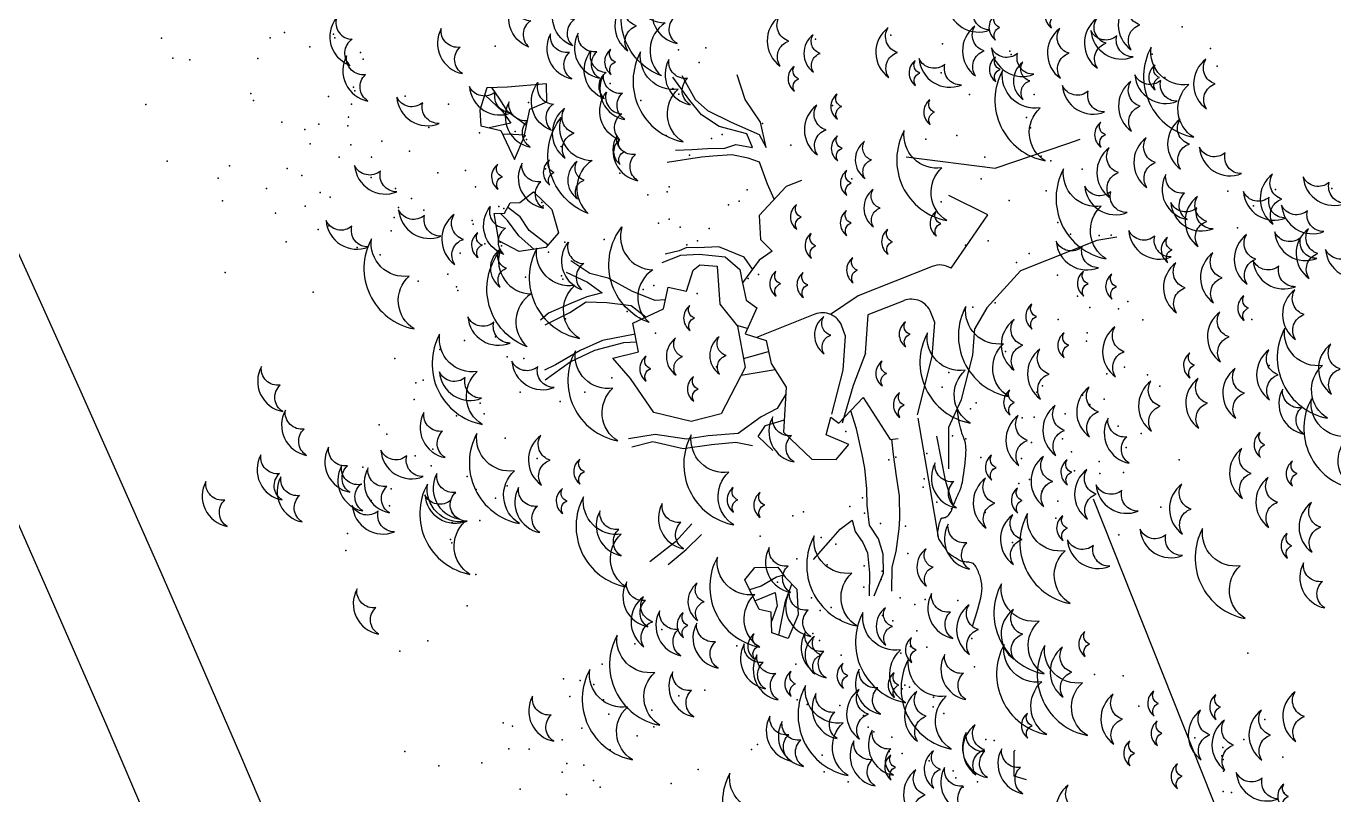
# Model space of a CAD drawing. Header units: millimetres. Extents: x 209.8 to 281.8, y 45 to 110.
# Drawn here: x 250.859 to 251.374, y 90.816 to 91.118 of the extents above; entities that cross this region are included whole.
import ezdxf

# ---------------------------------------------------------------- set-up
doc = ezdxf.new("R2010")
doc.units = ezdxf.units.MM
doc.header["$LTSCALE"] = 0.65
doc.linetypes.add('DASHED', pattern=[0.75, 0.5, -0.25])
for name, color, linetype in [('ARBOLES', 95, 'Continuous'), ('cajones', 235, 'Continuous'), ('mobiliario', 30, 'Continuous'), ('murodelgado', 1, 'Continuous'), ('murosgrueso', 5, 'Continuous'), ('plazaacceso', 251, 'Continuous'), ('vidrios', 4, 'Continuous')]:
    doc.layers.add(name, color=color, linetype=linetype)

# ---------------------------------------------------------------- blocks, each defined once
blk = doc.blocks.new('arb-pl61')
for p, q in [((-0.07744, 0.1667), (-0.07732, 0.17408)), ((-0.02242, 0.17408), (-0.02449, 0.16368)), ((-0.07883, 0.12706), (-0.07744, 0.1667)), ((-0.02449, 0.16368), (-0.02365, 0.12054)), ((-0.10078, 0.08532), (-0.07883, 0.12706)), ((-0.02365, 0.12054), (-0.01167, 0.09718)), ((-0.05723, 0.11483), (-0.07383, 0.09914)), ((-0.0377, 0.08686), (-0.05723, 0.11483)), ((-0.01167, 0.09718), (-0.00376, 0.08744)), ((-0.01398, 0.06886), (-0.0196, 0.06884)), ((0.00224, 0.06136), (-0.01398, 0.06886)), ((-0.03046, 0.05774), (-0.03009, 0.03739)), ((0.02807, 0.04335), (0.00224, 0.06136)), ((0.04214, 0.04883), (0.06542, 0.04484)), ((0.06745, 0.03592), (0.02989, 0.04307)), ((0.06542, 0.04484), (0.07981, 0.04398)), ((0.09216, 0.03117), (0.06745, 0.03592)), ((-0.0117, 0.02917), (0.00187, 0.01713)), ((-0.02377, 0.02256), (-0.02938, 0.02255)), ((-0.00755, 0.01507), (-0.02377, 0.02256)), ((0.01211, 0.00137), (-0.00755, 0.01507)), ((0.00187, 0.01713), (0.01844, 0.00482)), ((-0.04025, 0.01144), (-0.03964, -0.02153)), ((0.02373, 0.01077), (0.01383, 0.01131)), ((0.03746, 0.00882), (0.02373, 0.01077)), ((0.04472, 0.00762), (0.03746, 0.00882)), ((0.05528, 0.00486), (0.04472, 0.00762)), ((0.06334, 0.00202), (0.05528, 0.00486)), ((0.07353, -0.00062), (0.06334, 0.00202)), ((0.08188, 0.00124), (0.07353, -0.00062)), ((0.09035, 0.00073), (0.08188, 0.00124)), ((0.09975, -0.00259), (0.09035, 0.00073)), ((0.10918, -0.01127), (0.09975, -0.00259)), ((0.10847, -0.01083), (0.10918, -0.01127))]:
    blk.add_line(p, q)
for points in [[(-0.01017, 0.28855, -0.500189), (-0.01768, 0.27684, 0.508573), (0.00309, 0.29275, -0.500189)], [(0.0297, 0.28613, -0.500189), (0.02219, 0.27441, 0.508573), (0.04297, 0.29032, -0.500189)], [(-0.00025, 0.27269, -0.500189), (-0.00776, 0.26098, 0.508573), (0.01302, 0.27688, -0.500189)], [(0.01168, 0.26434, -0.500189), (0.00417, 0.25263, 0.508573), (0.02494, 0.26853, -0.500189)], [(0.02271, 0.26985, -0.500189), (0.00879, 0.26984, 0.508573), (0.0334, 0.26094, -0.500189)], [(-0.01069, 0.26222, -0.500189), (-0.0246, 0.26222, 0.508573), (0, 0.25332, -0.500189)], [(-0.01396, 0.25638, -0.500189), (-0.02146, 0.24467, 0.508573), (-0.00069, 0.26057, -0.500189)], [(0.08358, 0.25952, -0.500189), (0.06966, 0.25951, 0.508573), (0.09427, 0.25061, -0.500189)], [(-0.0796, 0.25074, -0.500189), (-0.09352, 0.25074, 0.508573), (-0.06891, 0.24184, -0.500189)], [(-0.04391, 0.24294, -0.500189), (-0.05142, 0.23123, 0.508573), (-0.03064, 0.24714, -0.500189)], [(0.0216, 0.24848, -0.500189), (0.01409, 0.23676, 0.508573), (0.03487, 0.25267, -0.500189)], [(0.05019, 0.25189, -0.500189), (0.03627, 0.25189, 0.508573), (0.06088, 0.24299, -0.500189)], [(0.07853, 0.25146, -0.500189), (0.05324, 0.23986, 0.508573), (0.10539, 0.24417, -0.500189)], [(0.11822, 0.25146, -0.500189), (0.09292, 0.23986, 0.508573), (0.14508, 0.24417, -0.500189)], [(-0.08419, 0.23758, -0.500189), (-0.10949, 0.22598, 0.508573), (-0.05734, 0.23029, -0.500189)], [(0.01412, 0.23838, -0.500189), (0.0002, 0.23838, 0.508573), (0.02481, 0.22948, -0.500189)], [(0.09547, 0.23337, -0.500189), (0.08282, 0.22757, 0.508573), (0.1089, 0.22973, -0.500189)], [(-0.09135, 0.22465, -0.500189), (-0.09886, 0.21294, 0.508573), (-0.07808, 0.22884, -0.500189)], [(-0.05479, 0.22691, -0.500189), (-0.06871, 0.2269, 0.508573), (-0.0441, 0.218, -0.500189)], [(0.07499, 0.22805, -0.500189), (0.06108, 0.22805, 0.508573), (0.08568, 0.21915, -0.500189)], [(-0.12256, 0.22461, -0.500189), (-0.13647, 0.22461, 0.508573), (-0.11187, 0.21571, -0.500189)], [(-0.09301, 0.2246, -0.500189), (-0.09997, 0.2246, 0.508573), (-0.08767, 0.22015, -0.500189)], [(-0.02206, 0.21873, -0.500189), (-0.02957, 0.20701, 0.508573), (-0.00879, 0.22292, -0.500189)], [(-0.01355, 0.22122, -0.500189), (-0.02746, 0.22122, 0.508573), (-0.00286, 0.21232, -0.500189)], [(0.03677, 0.22575, -0.500189), (0.02982, 0.22575, 0.508573), (0.04212, 0.2213, -0.500189)], [(0.15782, 0.22076, -0.500189), (0.14391, 0.22076, 0.508573), (0.16851, 0.21186, -0.500189)], [(-0.1213, 0.21121, -0.500189), (-0.12881, 0.1995, 0.508573), (-0.10803, 0.21541, -0.500189)], [(-0.03154, 0.21552, -0.500189), (-0.04418, 0.20972, 0.508573), (-0.01811, 0.21188, -0.500189)], [(0.01698, 0.21836, -0.500189), (0.00307, 0.21836, 0.508573), (0.02767, 0.20946, -0.500189)], [(0.12703, 0.21901, -0.500189), (0.12008, 0.219, 0.508573), (0.13238, 0.21456, -0.500189)], [(-0.08246, 0.20974, -0.500189), (-0.09638, 0.20974, 0.508573), (-0.07177, 0.20084, -0.500189)], [(-0.05193, 0.20688, -0.500189), (-0.06585, 0.20688, 0.508573), (-0.04124, 0.19798, -0.500189)], [(0.04732, 0.21089, -0.500189), (0.03341, 0.21089, 0.508573), (0.05802, 0.20199, -0.500189)], [(0.07785, 0.20803, -0.500189), (0.06394, 0.20803, 0.508573), (0.08855, 0.19913, -0.500189)], [(0.107, 0.20852, -0.500189), (0.10004, 0.20852, 0.508573), (0.11234, 0.20407, -0.500189)], [(0.18477, 0.21155, -0.500189), (0.17212, 0.20576, 0.508573), (0.1982, 0.20791, -0.500189)], [(-0.1197, 0.20459, -0.500189), (-0.13361, 0.20458, 0.508573), (-0.109, 0.19569, -0.500189)], [(0.13758, 0.20415, -0.500189), (0.12367, 0.20414, 0.508573), (0.14828, 0.19525, -0.500189)], [(0.16158, 0.2032, -0.500189), (0.15463, 0.2032, 0.508573), (0.16693, 0.19875, -0.500189)], [(-0.01594, 0.19292, -0.500189), (-0.02345, 0.18121, 0.508573), (-0.00267, 0.19711, -0.500189)], [(-0.00597, 0.1989, -0.500189), (-0.01293, 0.19889, 0.508573), (-0.00063, 0.19444, -0.500189)], [(0.01507, 0.19834, -0.500189), (0.00116, 0.19833, 0.508573), (0.02576, 0.18944, -0.500189)], [(0.1185, 0.19652, -0.500189), (0.10459, 0.19652, 0.508573), (0.12919, 0.18762, -0.500189)], [(-0.09945, 0.187, -0.500189), (-0.10696, 0.17529, 0.508573), (-0.08619, 0.19119, -0.500189)], [(-0.07488, 0.18742, -0.500189), (-0.08184, 0.18742, 0.508573), (-0.06954, 0.18297, -0.500189)], [(-0.05384, 0.18686, -0.500189), (-0.06775, 0.18686, 0.508573), (-0.04315, 0.17796, -0.500189)], [(0.0549, 0.18857, -0.500189), (0.04794, 0.18856, 0.508573), (0.06025, 0.18411, -0.500189)], [(0.07595, 0.18801, -0.500189), (0.06203, 0.188, 0.508573), (0.08664, 0.17911, -0.500189)], [(-0.14265, 0.18512, -0.500189), (-0.14961, 0.18512, 0.508573), (-0.1373, 0.18067, -0.500189)], [(-0.1216, 0.18457, -0.500189), (-0.13552, 0.18456, 0.508573), (-0.11091, 0.17566, -0.500189)], [(-0.04589, 0.17948, -0.500189), (-0.0534, 0.16777, 0.508573), (-0.03263, 0.18368, -0.500189)], [(-0.04054, 0.17214, -0.500189), (-0.06583, 0.16054, 0.508573), (-0.01368, 0.16485, -0.500189)], [(0.16188, 0.17412, -0.500189), (0.13658, 0.16252, 0.508573), (0.18874, 0.16683, -0.500189)], [(0.24782, 0.17785, -0.500189), (0.2339, 0.17784, 0.508573), (0.25851, 0.16894, -0.500189)], [(0.00181, 0.16481, -0.500189), (-0.00515, 0.16481, 0.508573), (0.00715, 0.16036, -0.500189)], [(-0.13104, 0.15921, -0.500189), (-0.13855, 0.14749, 0.508573), (-0.11777, 0.1634, -0.500189)], [(-0.11529, 0.16012, -0.500189), (-0.12573, 0.16012, 0.508573), (-0.10727, 0.15344, -0.500189)], [(-0.10007, 0.16024, -0.500189), (-0.12537, 0.14864, 0.508573), (-0.07321, 0.15295, -0.500189)], [(-0.02404, 0.15527, -0.500189), (-0.03155, 0.14356, 0.508573), (-0.01078, 0.15946, -0.500189)], [(0.06865, 0.16425, -0.500189), (0.05473, 0.16425, 0.508573), (0.07934, 0.15535, -0.500189)], [(0.12494, 0.16044, -0.500189), (0.11103, 0.16043, 0.508573), (0.13563, 0.15153, -0.500189)], [(-0.14703, 0.15527, -0.500189), (-0.15399, 0.15527, 0.508573), (-0.14168, 0.15082, -0.500189)], [(-0.00487, 0.15146, -0.500189), (-0.01183, 0.15146, 0.508573), (0.00047, 0.14701, -0.500189)], [(0.03525, 0.15663, -0.500189), (0.02134, 0.15662, 0.508573), (0.04595, 0.14772, -0.500189)], [(0.25068, 0.15782, -0.500189), (0.23677, 0.15782, 0.508573), (0.26137, 0.14892, -0.500189)], [(0.28418, 0.15527, -0.500189), (0.27722, 0.15527, 0.508573), (0.28953, 0.15082, -0.500189)], [(-0.16099, 0.14577, -0.500189), (-0.1685, 0.13406, 0.508573), (-0.14772, 0.14996, -0.500189)], [(-0.12643, 0.14779, -0.500189), (-0.13339, 0.14779, 0.508573), (-0.12108, 0.14334, -0.500189)], [(0.13289, 0.14334, -0.500189), (0.12539, 0.13163, 0.508573), (0.14616, 0.14754, -0.500189)], [(0.27022, 0.14577, -0.500189), (0.26271, 0.13406, 0.508573), (0.28349, 0.14996, -0.500189)], [(-0.13839, 0.14328, -0.500189), (-0.1523, 0.14327, 0.508573), (-0.1277, 0.13437, -0.500189)], [(0.07761, 0.14215, -0.500189), (0.06496, 0.13635, 0.508573), (0.09104, 0.1385, -0.500189)], [(0.22773, 0.13836, -0.500189), (0.22077, 0.13836, 0.508573), (0.23307, 0.13391, -0.500189)], [(0.24877, 0.1378, -0.500189), (0.23486, 0.1378, 0.508573), (0.25946, 0.1289, -0.500189)], [(0.02184, 0.13048, -0.500189), (0.01489, 0.13048, 0.508573), (0.02719, 0.12603, -0.500189)], [(0.06006, 0.13279, -0.500189), (0.04615, 0.13278, 0.508573), (0.07075, 0.12388, -0.500189)], [(0.10294, 0.12991, -0.500189), (0.09543, 0.11819, 0.508573), (0.11621, 0.1341, -0.500189)], [(-0.13914, 0.12156, -0.500189), (-0.14665, 0.10984, 0.508573), (-0.12587, 0.12575, -0.500189)], [(0.23939, 0.12802, -0.500189), (0.22548, 0.12802, 0.508573), (0.25008, 0.11912, -0.500189)], [(0.00181, 0.12, -0.500189), (-0.00515, 0.11999, 0.508573), (0.00715, 0.11554, -0.500189)], [(0.03239, 0.11563, -0.500189), (0.01848, 0.11562, 0.508573), (0.04308, 0.10672, -0.500189)], [(0.06292, 0.11277, -0.500189), (0.04901, 0.11276, 0.508573), (0.07362, 0.10386, -0.500189)], [(0.10013, 0.11658, -0.500189), (0.08622, 0.11658, 0.508573), (0.11082, 0.10768, -0.500189)], [(0.12479, 0.10569, -0.500189), (0.11728, 0.09398, 0.508573), (0.13806, 0.10989, -0.500189)], [(-0.1394, 0.1076, -0.500189), (-0.14636, 0.1076, 0.508573), (-0.13405, 0.10315, -0.500189)], [(-0.11745, 0.1076, -0.500189), (-0.12441, 0.1076, 0.508573), (-0.11211, 0.10315, -0.500189)], [(0.01331, 0.108, -0.500189), (-0.0006, 0.10799, 0.508573), (0.024, 0.0991, -0.500189)], [(0.08481, 0.10856, -0.500189), (0.07786, 0.10855, 0.508573), (0.09016, 0.1041, -0.500189)], [(0.21453, 0.10856, -0.500189), (0.20757, 0.10855, 0.508573), (0.21988, 0.1041, -0.500189)], [(0.2298, 0.10474, -0.500189), (0.22284, 0.10474, 0.508573), (0.23514, 0.10029, -0.500189)], [(0.2546, 0.10665, -0.500189), (0.24765, 0.10665, 0.508573), (0.25995, 0.1022, -0.500189)], [(-0.15366, 0.10037, -0.500189), (-0.16757, 0.10037, 0.508573), (-0.14296, 0.09147, -0.500189)], [(-0.08873, 0.10089, -0.500189), (-0.11402, 0.0893, 0.508573), (-0.06187, 0.09361, -0.500189)], [(0.00908, 0.09876, -0.500189), (-0.01622, 0.08716, 0.508573), (0.03593, 0.09147, -0.500189)], [(0.08582, 0.09751, -0.500189), (0.07191, 0.09751, 0.508573), (0.09651, 0.08861, -0.500189)], [(0.11153, 0.09616, -0.500189), (0.10457, 0.09616, 0.508573), (0.11687, 0.09171, -0.500189)], [(-0.06152, 0.09013, -0.500189), (-0.06848, 0.09012, 0.508573), (-0.05617, 0.08567, -0.500189)], [(0.03997, 0.0933, -0.500189), (0.03301, 0.0933, 0.508573), (0.04532, 0.08885, -0.500189)], [(0.06102, 0.09274, -0.500189), (0.0471, 0.09274, 0.508573), (0.07171, 0.08384, -0.500189)], [(0.12219, 0.09083, -0.500189), (0.09689, 0.07923, 0.508573), (0.14905, 0.08354, -0.500189)], [(0.17255, 0.08567, -0.500189), (0.16559, 0.08567, 0.508573), (0.1779, 0.08122, -0.500189)], [(0.21554, 0.08798, -0.500189), (0.20163, 0.08797, 0.508573), (0.22623, 0.07907, -0.500189)], [(0.23457, 0.08758, -0.500189), (0.22761, 0.08758, 0.508573), (0.23991, 0.08313, -0.500189)], [(0.08958, 0.079, -0.500189), (0.08263, 0.079, 0.508573), (0.09493, 0.07455, -0.500189)], [(0.01503, 0.07496, -0.500189), (-0.01027, 0.06337, 0.508573), (0.04189, 0.06768, -0.500189)], [(0.06859, 0.07232, -0.500189), (0.06164, 0.07232, 0.508573), (0.07394, 0.06787, -0.500189)], [(0.10872, 0.07177, -0.500189), (0.09481, 0.07176, 0.508573), (0.11941, 0.06286, -0.500189)], [(0.19025, 0.07496, -0.500189), (0.16495, 0.06337, 0.508573), (0.2171, 0.06768, -0.500189)], [(0.1831, 0.07177, -0.500189), (0.16919, 0.07176, 0.508573), (0.19379, 0.06286, -0.500189)], [(-0.16743, 0.06222, -0.500189), (-0.17786, 0.06222, 0.508573), (-0.15941, 0.05554, -0.500189)], [(-0.13737, 0.06299, -0.500189), (-0.14432, 0.06299, 0.508573), (-0.13202, 0.05854, -0.500189)], [(-0.10563, 0.06784, -0.500189), (-0.11606, 0.06783, 0.508573), (-0.09761, 0.06116, -0.500189)], [(-0.08034, 0.06316, -0.500189), (-0.09078, 0.06315, 0.508573), (-0.07233, 0.05648, -0.500189)], [(-0.06152, 0.06299, -0.500189), (-0.06848, 0.06299, 0.508573), (-0.05617, 0.05854, -0.500189)], [(0.08582, 0.06509, -0.500189), (0.07191, 0.06509, 0.508573), (0.09651, 0.05619, -0.500189)], [(0.15196, 0.06505, -0.500189), (0.12666, 0.05345, 0.508573), (0.17881, 0.05776, -0.500189)], [(-0.11677, 0.0555, -0.500189), (-0.12372, 0.0555, 0.508573), (-0.11142, 0.05105, -0.500189)], [(0.18231, 0.05513, -0.500189), (0.15701, 0.04354, 0.508573), (0.20916, 0.04785, -0.500189)], [(-0.17929, 0.04912, -0.500189), (-0.1932, 0.04911, 0.508573), (-0.1686, 0.04022, -0.500189)], [(-0.12873, 0.05099, -0.500189), (-0.14264, 0.05099, 0.508573), (-0.11803, 0.04209, -0.500189)], [(-0.09804, 0.05363, -0.500189), (-0.105, 0.05363, 0.508573), (-0.09269, 0.04918, -0.500189)], [(-0.01283, 0.05457, -0.500189), (-0.01978, 0.05456, 0.508573), (-0.00748, 0.05011, -0.500189)], [(0.06769, 0.04894, -0.500189), (0.05504, 0.04314, 0.508573), (0.08112, 0.0453, -0.500189)], [(0.15543, 0.05461, -0.500189), (0.14152, 0.0546, 0.508573), (0.16612, 0.0457, -0.500189)], [(0.25192, 0.04912, -0.500189), (0.23801, 0.04911, 0.508573), (0.26261, 0.04022, -0.500189)], [(-0.1589, 0.04708, -0.500189), (-0.16586, 0.04708, 0.508573), (-0.15356, 0.04263, -0.500189)], [(-0.07837, 0.04614, -0.500189), (-0.08533, 0.04614, 0.508573), (-0.07303, 0.04169, -0.500189)], [(0.10015, 0.04406, -0.500189), (0.0875, 0.03826, 0.508573), (0.11358, 0.04041, -0.500189)], [(0.20208, 0.0424, -0.500189), (0.19512, 0.0424, 0.508573), (0.20742, 0.03795, -0.500189)], [(-0.05403, 0.04053, -0.500189), (-0.06098, 0.04053, 0.508573), (-0.04868, 0.03608, -0.500189)], [(0.00216, 0.03585, -0.500189), (-0.0048, 0.03585, 0.508573), (0.0075, 0.0314, -0.500189)], [(0.02088, 0.03866, -0.500189), (0.01393, 0.03866, 0.508573), (0.02623, 0.03421, -0.500189)], [(0.14494, 0.03363, -0.500189), (0.13102, 0.03363, 0.508573), (0.15563, 0.02473, -0.500189)], [(0.22046, 0.02892, -0.500189), (0.20781, 0.02312, 0.508573), (0.23388, 0.02527, -0.500189)], [(-0.09055, 0.02275, -0.500189), (-0.0975, 0.02275, 0.508573), (-0.0852, 0.0183, -0.500189)], [(-0.07369, 0.02462, -0.500189), (-0.08065, 0.02462, 0.508573), (-0.06835, 0.02017, -0.500189)], [(0.106, 0.02292, -0.500189), (0.09556, 0.02292, 0.508573), (0.11402, 0.01624, -0.500189)], [(0.13119, 0.02316, -0.500189), (0.11854, 0.01736, 0.508573), (0.14462, 0.01952, -0.500189)], [(-0.02697, 0.01543, -0.500189), (-0.03741, 0.01543, 0.508573), (-0.01895, 0.00876, -0.500189)], [(0.16365, 0.01828, -0.500189), (0.151, 0.01248, 0.508573), (0.17708, 0.01463, -0.500189)], [(0.2051, 0.0145, -0.500189), (0.19119, 0.01449, 0.508573), (0.21579, 0.00559, -0.500189)], [(0.20597, 0.01444, -0.500189), (0.19332, 0.00864, 0.508573), (0.2194, 0.0108, -0.500189)], [(-0.0559, 0.01339, -0.500189), (-0.06286, 0.01339, 0.508573), (-0.05055, 0.00894, -0.500189)], [(-0.06152, 0.00029, -0.500189), (-0.06848, 0.00029, 0.508573), (-0.05617, -0.00416, -0.500189)], [(0.1718, 0.00555, -0.500189), (0.1465, -0.00604, 0.508573), (0.19866, -0.00173, -0.500189)], [(-0.21212, -0.00262, -0.500189), (-0.22477, -0.00842, 0.508573), (-0.19869, -0.00626, -0.500189)], [(0.14355, -0.00064, -0.500189), (0.13659, -0.00065, 0.508573), (0.1489, -0.0051, -0.500189)], [(0.21909, -0.00262, -0.500189), (0.20644, -0.00842, 0.508573), (0.23252, -0.00626, -0.500189)], [(-0.21102, -0.00833, 0.500189), (-0.18572, -0.01992, -0.508573), (-0.23788, -0.01561, 0.500189)], [(-0.17966, -0.0075, -0.500189), (-0.19231, -0.0133, 0.508573), (-0.16623, -0.01115, -0.500189)], [(0.14063, -0.00833, -0.500189), (0.11534, -0.01992, 0.508573), (0.16749, -0.01561, -0.500189)], [(0.12753, -0.00796, -0.500189), (0.1171, -0.00796, 0.508573), (0.13555, -0.01464, -0.500189)], [(0.17795, -0.00796, -0.500189), (0.16403, -0.00797, 0.508573), (0.18864, -0.01687, -0.500189)], [(0.20666, -0.01077, -0.500189), (0.19623, -0.01077, 0.508573), (0.21468, -0.01745, -0.500189)], [(-0.17604, -0.01413, -0.500189), (-0.20134, -0.02572, 0.508573), (-0.14918, -0.02141, -0.500189)], [(0.09384, -0.01809, -0.500189), (0.06855, -0.02969, 0.508573), (0.1207, -0.02538, -0.500189)], [(0.1576, -0.01562, -0.500189), (0.15064, -0.01562, 0.508573), (0.16294, -0.02007, -0.500189)], [(-0.21487, -0.02293, -0.500189), (-0.22879, -0.02294, 0.508573), (-0.20418, -0.03184, -0.500189)], [(0.01511, -0.02237, -0.500189), (0.00246, -0.02817, 0.508573), (0.02854, -0.02602, -0.500189)], [(0.155, -0.02642, -0.500189), (0.14236, -0.03222, 0.508573), (0.16843, -0.03006, -0.500189)], [(0.21634, -0.02293, -0.500189), (0.20242, -0.02294, 0.508573), (0.22703, -0.03184, -0.500189)], [(0.18747, -0.0313, -0.500189), (0.17482, -0.0371, 0.508573), (0.20089, -0.03495, -0.500189)], [(0.1974, -0.03246, -0.500189), (0.19044, -0.03246, 0.508573), (0.20274, -0.03691, -0.500189)], [(-0.20104, -0.03995, -0.500189), (-0.208, -0.03995, 0.508573), (-0.19569, -0.0444, -0.500189)], [(-0.03633, -0.03978, -0.500189), (-0.04677, -0.03978, 0.508573), (-0.02832, -0.04645, -0.500189)], [(0.14355, -0.03901, -0.500189), (0.13659, -0.03901, 0.508573), (0.1489, -0.04346, -0.500189)], [(0.16624, -0.03603, -0.500189), (0.15232, -0.03604, 0.508573), (0.17693, -0.04494, -0.500189)], [(-0.20943, -0.04717, -0.500189), (-0.22207, -0.05297, 0.508573), (-0.196, -0.05081, -0.500189)], [(-0.19758, -0.04637, 0.500189), (-0.18493, -0.05217, -0.508573), (-0.21101, -0.05001, 0.500189)], [(-0.18434, -0.04228, -0.500189), (-0.19699, -0.04808, 0.508573), (-0.17091, -0.04593, -0.500189)], [(-0.1744, -0.04637, 0.500189), (-0.16175, -0.05217, -0.508573), (-0.18783, -0.05001, 0.500189)], [(-0.15188, -0.04717, -0.500189), (-0.16452, -0.05297, 0.508573), (-0.13845, -0.05081, -0.500189)], [(0.10401, -0.04637, -0.500189), (0.09136, -0.05217, 0.508573), (0.11744, -0.05001, -0.500189)], [(0.12719, -0.04637, -0.500189), (0.11455, -0.05217, 0.508573), (0.14062, -0.05001, -0.500189)], [(0.18932, -0.04228, -0.500189), (0.17667, -0.04808, 0.508573), (0.20275, -0.04593, -0.500189)], [(-0.22945, -0.05216, 0.500189), (-0.2168, -0.05796, -0.508573), (-0.24288, -0.0558, 0.500189)], [(-0.15516, -0.05211, -0.500189), (-0.16211, -0.05211, 0.508573), (-0.14981, -0.05656, -0.500189)], [(-0.06058, -0.04837, -0.500189), (-0.06754, -0.04837, 0.508573), (-0.05524, -0.05282, -0.500189)], [(0.04429, -0.04837, -0.500189), (0.03734, -0.04837, 0.508573), (0.04964, -0.05282, -0.500189)], [(0.07861, -0.04816, -0.500189), (0.06596, -0.05395, 0.508573), (0.09204, -0.0518, -0.500189)], [(0.12847, -0.0482, -0.500189), (0.11803, -0.0482, 0.508573), (0.13649, -0.05488, -0.500189)], [(0.16585, -0.04997, -0.500189), (0.14055, -0.06157, 0.508573), (0.19271, -0.05726, -0.500189)], [(0.15907, -0.05216, -0.500189), (0.14642, -0.05796, 0.508573), (0.1725, -0.0558, -0.500189)], [(-0.21419, -0.06085, -0.500189), (-0.22684, -0.06665, 0.508573), (-0.20076, -0.06449, -0.500189)], [(-0.09195, -0.05989, 0.500189), (-0.06665, -0.07149, -0.508573), (-0.11881, -0.06717, 0.500189)], [(-0.04383, -0.0613, -0.500189), (-0.05426, -0.0613, 0.508573), (-0.03581, -0.06798, -0.500189)], [(-0.025, -0.0596, -0.500189), (-0.03196, -0.0596, 0.508573), (-0.01965, -0.06405, -0.500189)], [(0.02157, -0.05989, -0.500189), (-0.00373, -0.07149, 0.508573), (0.04842, -0.06717, -0.500189)], [(0.0368, -0.06053, -0.500189), (0.02985, -0.06053, 0.508573), (0.04215, -0.06498, -0.500189)], [(0.13793, -0.06615, -0.500189), (0.13098, -0.06615, 0.508573), (0.14328, -0.0706, -0.500189)], [(-0.2369, -0.07394, 0.500189), (-0.22425, -0.07973, -0.508573), (-0.25032, -0.07758, 0.500189)], [(-0.17367, -0.07346, -0.500189), (-0.18759, -0.07347, 0.508573), (-0.16298, -0.08237, -0.500189)], [(-0.15687, -0.06965, 0.500189), (-0.13158, -0.08125, -0.508573), (-0.18373, -0.07694, 0.500189)], [(0.08649, -0.06965, -0.500189), (0.06119, -0.08125, 0.508573), (0.11335, -0.07694, -0.500189)], [(0.12921, -0.07401, -0.500189), (0.11656, -0.07981, 0.508573), (0.14263, -0.07766, -0.500189)], [(0.16651, -0.07394, -0.500189), (0.15386, -0.07973, 0.508573), (0.17994, -0.07758, -0.500189)], [(-0.19178, -0.07822, 0.500189), (-0.17913, -0.08402, -0.508573), (-0.20521, -0.08187, 0.500189)], [(-0.1487, -0.07721, -0.500189), (-0.15914, -0.07721, 0.508573), (-0.14068, -0.08388, -0.500189)], [(-0.04373, -0.07925, -0.500189), (-0.05068, -0.07925, 0.508573), (-0.03838, -0.0837, -0.500189)], [(0.11265, -0.07738, -0.500189), (0.10569, -0.07738, 0.508573), (0.118, -0.08183, -0.500189)], [(0.1214, -0.07822, -0.500189), (0.10875, -0.08402, 0.508573), (0.13483, -0.08187, -0.500189)], [(0.16167, -0.0789, -0.500189), (0.14902, -0.0847, 0.508573), (0.1751, -0.08254, -0.500189)], [(-0.18831, -0.09385, -0.500189), (-0.20096, -0.09964, 0.508573), (-0.17488, -0.09749, -0.500189)], [(-0.15797, -0.09048, -0.500189), (-0.16492, -0.09048, 0.508573), (-0.15262, -0.09493, -0.500189)], [(-0.10775, -0.0927, 0.500189), (-0.0951, -0.0985, -0.508573), (-0.12118, -0.09634, 0.500189)], [(0.03737, -0.0927, -0.500189), (0.02472, -0.0985, 0.508573), (0.0508, -0.09634, -0.500189)], [(0.08071, -0.09592, -0.500189), (0.07028, -0.09593, 0.508573), (0.08873, -0.1026, -0.500189)], [(-0.20843, -0.10455, -0.500189), (-0.21594, -0.11626, 0.508573), (-0.19517, -0.10035, -0.500189)], [(-0.15584, -0.09873, -0.500189), (-0.16849, -0.10453, 0.508573), (-0.14242, -0.10237, -0.500189)], [(-0.09865, -0.10138, -0.500189), (-0.12394, -0.11298, 0.508573), (-0.07179, -0.10867, -0.500189)], [(-0.0411, -0.10138, -0.500189), (-0.06639, -0.11298, 0.508573), (-0.01424, -0.10867, -0.500189)], [(0.10242, -0.09773, -0.500189), (0.08978, -0.10353, 0.508573), (0.11585, -0.10138, -0.500189)], [(0.08924, -0.10826, -0.500189), (0.08228, -0.10826, 0.508573), (0.09459, -0.11271, -0.500189)], [(0.19505, -0.10337, -0.500189), (0.16976, -0.11496, 0.508573), (0.22191, -0.11065, -0.500189)], [(-0.23692, -0.1136, -0.500189), (-0.24957, -0.1194, 0.508573), (-0.22349, -0.11724, -0.500189)], [(-0.16546, -0.11668, -0.500189), (-0.17242, -0.11668, 0.508573), (-0.16011, -0.12113, -0.500189)], [(0.08952, -0.11368, -0.500189), (0.07687, -0.11947, 0.508573), (0.10295, -0.11732, -0.500189)], [(0.12198, -0.11856, -0.500189), (0.10933, -0.12436, 0.508573), (0.13541, -0.1222, -0.500189)], [(-0.13963, -0.12455, 0.500189), (-0.12698, -0.13035, -0.508573), (-0.15305, -0.1282, 0.500189)], [(-0.10254, -0.12425, 0.500189), (-0.07725, -0.13585, -0.508573), (-0.1294, -0.13154, 0.500189)], [(-0.06555, -0.13429, -0.500189), (-0.07306, -0.14601, 0.508573), (-0.05229, -0.1301, -0.500189)], [(0.03216, -0.12425, -0.500189), (0.00686, -0.13585, 0.508573), (0.05901, -0.13154, -0.500189)], [(0.02938, -0.12455, -0.500189), (0.01673, -0.13035, 0.508573), (0.04281, -0.1282, -0.500189)], [(0.06924, -0.12455, -0.500189), (0.05659, -0.13035, 0.508573), (0.08267, -0.1282, -0.500189)], [(0.08103, -0.12493, -0.500189), (0.06711, -0.12494, 0.508573), (0.09172, -0.13384, -0.500189)], [(-0.11967, -0.13148, -0.500189), (-0.13011, -0.13148, 0.508573), (-0.11165, -0.13816, -0.500189)], [(-0.00534, -0.13071, -0.500189), (-0.01229, -0.13072, 0.508573), (0.00001, -0.13517, -0.500189)], [(0.10631, -0.13326, -0.500189), (0.08102, -0.14486, 0.508573), (0.13317, -0.14055, -0.500189)], [(-0.21654, -0.1422, -0.500189), (-0.22404, -0.15391, 0.508573), (-0.20327, -0.138, -0.500189)], [(-0.13549, -0.13914, -0.500189), (-0.14245, -0.13914, 0.508573), (-0.13015, -0.14359, -0.500189)], [(-0.0955, -0.14773, -0.500189), (-0.10301, -0.15945, 0.508573), (-0.08224, -0.14354, -0.500189)], [(-0.14183, -0.14739, -0.500189), (-0.15575, -0.14739, 0.508573), (-0.13114, -0.15629, -0.500189)], [(-0.01729, -0.14552, -0.500189), (-0.03121, -0.14552, 0.508573), (-0.0066, -0.15442, -0.500189)], [(0.0059, -0.14475, -0.500189), (-0.00106, -0.14475, 0.508573), (0.01125, -0.1492, -0.500189)], [(0.11822, -0.15309, -0.500189), (0.09292, -0.16469, 0.508573), (0.14508, -0.16038, -0.500189)], [(-0.16081, -0.16206, -0.500189), (-0.16831, -0.17377, 0.508573), (-0.14754, -0.15786, -0.500189)], [(0.00296, -0.16027, -0.500189), (-0.00969, -0.16607, 0.508573), (0.01639, -0.16391, -0.500189)], [(-0.26071, -0.16516, 0.500189), (-0.24806, -0.17096, -0.508573), (-0.27414, -0.1688, 0.500189)], [(-0.24089, -0.16516, -0.500189), (-0.25353, -0.17096, 0.508573), (-0.22746, -0.1688, -0.500189)], [(-0.19076, -0.17549, -0.500189), (-0.19827, -0.18721, 0.508573), (-0.17749, -0.1713, -0.500189)], [(-0.07427, -0.16499, -0.500189), (-0.09957, -0.17659, 0.508573), (-0.04741, -0.17228, -0.500189)], [(-0.07365, -0.17194, -0.500189), (-0.08116, -0.18366, 0.508573), (-0.06039, -0.16775, -0.500189)], [(-0.01871, -0.16499, -0.500189), (-0.044, -0.17659, 0.508573), (0.00815, -0.17228, -0.500189)], [(-0.1338, -0.18086, -0.500189), (-0.1591, -0.19246, 0.508573), (-0.10695, -0.18814, -0.500189)], [(0.10809, -0.19193, -0.500189), (0.09544, -0.19773, 0.508573), (0.12152, -0.19558, -0.500189)], [(-0.16891, -0.19971, -0.500189), (-0.17642, -0.21142, 0.508573), (-0.15564, -0.19551, -0.500189)], [(-0.05138, -0.193, -0.500189), (-0.06403, -0.1988, 0.508573), (-0.03795, -0.19664, -0.500189)], [(-0.01892, -0.19788, -0.500189), (-0.03157, -0.20368, 0.508573), (-0.00549, -0.20153, -0.500189)], [(-0.00283, -0.19871, -0.500189), (-0.02813, -0.2103, 0.508573), (0.02403, -0.20599, -0.500189)], [(-0.01594, -0.20172, -0.500189), (-0.02345, -0.21343, 0.508573), (-0.00267, -0.19753, -0.500189)], [(-0.04589, -0.21516, -0.500189), (-0.0534, -0.22687, 0.508573), (-0.03263, -0.21096, -0.500189)], [(-0.0345, -0.2306, -0.500189), (-0.04715, -0.2364, 0.508573), (-0.02107, -0.23424, -0.500189)], [(-0.02404, -0.23937, -0.500189), (-0.03155, -0.25108, 0.508573), (-0.01078, -0.23518, -0.500189)], [(-0.05192, -0.24617, -0.500189), (-0.06457, -0.25197, 0.508573), (-0.03849, -0.24982, -0.500189)], [(-0.04033, -0.24328, -0.500189), (-0.05298, -0.24907, 0.508573), (-0.0269, -0.24692, -0.500189)], [(-0.078, -0.26065, -0.500189), (-0.09065, -0.26645, 0.508573), (-0.06457, -0.26429, -0.500189)], [(0.02305, -0.25837, -0.500189), (0.0104, -0.26416, 0.508573), (0.03648, -0.26201, -0.500189)], [(-0.10396, -0.26431, -0.500189), (-0.11661, -0.27011, 0.508573), (-0.09053, -0.26796, -0.500189)], [(-0.06062, -0.28092, -0.500189), (-0.07326, -0.28672, 0.508573), (-0.04719, -0.28456, -0.500189)], [(-0.04613, -0.27513, -0.500189), (-0.05878, -0.28093, 0.508573), (-0.0327, -0.27877, -0.500189)], [(-0.05772, -0.31277, -0.500189), (-0.07037, -0.31857, 0.508573), (-0.04429, -0.31642, -0.500189)]]:
    blk.add_lwpolyline(points, format="xyb", close=True)
blk.add_lwpolyline([(-0.0377, 0.08686, 0.241861), (-0.04208, 0.07792), (-0.0413, 0.03617), (-0.03724, 0.01917)], format="xyb")
for points in [[(0.06052, 0.04883), (0.03994, 0.0565), (0.02866, 0.06784), (0.009, 0.08154), (-0.00376, 0.08744)], [(0.14215, 0.03148), (0.13814, 0.03463), (0.13481, 0.03716), (0.13207, 0.03913), (0.12984, 0.04063), (0.12803, 0.04173), (0.12655, 0.04251), (0.12532, 0.04305), (0.12425, 0.04343), (0.12326, 0.04372), (0.12233, 0.04394), (0.12146, 0.0441), (0.12062, 0.0442), (0.11981, 0.04426), (0.11902, 0.0443), (0.11823, 0.04431), (0.11744, 0.04431), (0.11663, 0.04431), (0.11581, 0.04429), (0.11501, 0.04426), (0.11422, 0.04419), (0.11348, 0.04407), (0.11278, 0.0439), (0.11215, 0.04366), (0.1116, 0.04334), (0.11113, 0.04293), (0.11073, 0.04245), (0.11039, 0.04191), (0.11009, 0.04132), (0.1098, 0.04071), (0.10952, 0.04008), (0.10921, 0.03946), (0.10887, 0.03887), (0.10848, 0.0383), (0.10805, 0.03777), (0.10757, 0.03727), (0.10707, 0.0368), (0.10656, 0.03636), (0.10603, 0.03594), (0.1055, 0.03555), (0.10498, 0.03517), (0.10448, 0.03482), (0.104, 0.03448), (0.10354, 0.03417), (0.10311, 0.03388), (0.1027, 0.03362), (0.10233, 0.03339), (0.10198, 0.0332), (0.10168, 0.03303), (0.1014, 0.0329), (0.10115, 0.0328), (0.10091, 0.03273), (0.10068, 0.03267), (0.10043, 0.03262), (0.10017, 0.03257), (0.09987, 0.03251), (0.09953, 0.03245), (0.09914, 0.03237), (0.0987, 0.03227), (0.09822, 0.03216), (0.09771, 0.03204), (0.09717, 0.0319), (0.09661, 0.03177), (0.09603, 0.03162), (0.09545, 0.03148), (0.09486, 0.03133), (0.09427, 0.0312), (0.09367, 0.0311), (0.09304, 0.03104), (0.09239, 0.03103), (0.0917, 0.03109), (0.09097, 0.03124), (0.0902, 0.03148), (0.08937, 0.03182), (0.08851, 0.03225), (0.08765, 0.03273), (0.08681, 0.03325), (0.08602, 0.03378), (0.0853, 0.03429), (0.08467, 0.03477), (0.08416, 0.03517), (0.0838, 0.03549), (0.08355, 0.03575), (0.08341, 0.03595), (0.08336, 0.03612), (0.08337, 0.03628), (0.08342, 0.03646), (0.0835, 0.03666), (0.08358, 0.03692), (0.08364, 0.03725), (0.08368, 0.03764), (0.08368, 0.03808), (0.08363, 0.03857), (0.08353, 0.0391), (0.08336, 0.03966), (0.08312, 0.04023), (0.0828, 0.04081), (0.08239, 0.04139), (0.08191, 0.04197), (0.08138, 0.04254), (0.08081, 0.04309), (0.08022, 0.04363), (0.07963, 0.04415), (0.07906, 0.04463), (0.07852, 0.04509), (0.07804, 0.04551), (0.0776, 0.0459), (0.0772, 0.04626), (0.07684, 0.04659), (0.07651, 0.04691), (0.0762, 0.04722), (0.0759, 0.04752), (0.0756, 0.04781), (0.07531, 0.0481), (0.07502, 0.04839), (0.07473, 0.04868), (0.07443, 0.04898), (0.07414, 0.04927), (0.07385, 0.04956), (0.07356, 0.04985), (0.07327, 0.05014), (0.07297, 0.05044), (0.07264, 0.05074), (0.07226, 0.05108), (0.07178, 0.05146), (0.07119, 0.05189), (0.07045, 0.05239), (0.06953, 0.05297), (0.0684, 0.05364), (0.06705, 0.05442), (0.06552, 0.05528), (0.06386, 0.05618), (0.06213, 0.05709), (0.06038, 0.05799), (0.05866, 0.05884), (0.05704, 0.0596), (0.05556, 0.06025), (0.05427, 0.06077), (0.05317, 0.06115), (0.05223, 0.06143), (0.05145, 0.06161), (0.05081, 0.06173), (0.05028, 0.06179), (0.04986, 0.06181), (0.04953, 0.06181), (0.04927, 0.06181), (0.04905, 0.06181), (0.04885, 0.06181), (0.04863, 0.06181), (0.04836, 0.06181), (0.04802, 0.06181), (0.04758, 0.06181), (0.047, 0.06181), (0.04626, 0.06181), (0.04536, 0.06183), (0.04431, 0.06187), (0.04311, 0.06196), (0.04176, 0.06209), (0.04027, 0.0623), (0.03864, 0.06259), (0.03688, 0.06298), (0.035, 0.06346), (0.03305, 0.06403), (0.03217, 0.06431)], [(-0.03009, 0.03739), (-0.01176, 0.02903)], [(-0.1084, 0.02958), (-0.10835, 0.02097), (-0.0991, 0.00237), (-0.08701, -0.00146), (-0.07906, 0.00206), (-0.07706, -0.00591), (-0.06894, -0.01835), (-0.0598, -0.01963), (-0.05409, -0.01588), (-0.04337, -0.02635), (-0.03636, -0.0173), (-0.02411, -0.01912), (-0.00962, -0.01611), (0.012, -0.02561), (0.03046, -0.01673), (0.03515, -0.00494), (0.03009, 0.0041), (0.02107, -0.00521), (0.01342, 0.00035), (0.0178, 0.00306), (0.00971, 0.01988)], [(0.00971, 0.01988), (0.03521, 0.02534), (0.03623, 0.02958)], [(0.22759, 0.02958), (0.22361, 0.0241), (0.21128, 0.02883), (0.21099, 0.02958)], [(0.03539, 0.02611), (0.04325, 0.02407), (0.05443, 0.0215), (0.06467, 0.0194), (0.07578, 0.01548), (0.08074, 0.01318), (0.09137, 0.00751), (0.09833, 0.00272), (0.11006, -0.00192)], [(-0.18206, -0.0098), (-0.16788, -0.00772), (-0.16015, -0.00372), (-0.15008, 0.00577), (-0.1389, 0.01721), (-0.13123, 0.01834), (-0.14459, 0.02017), (-0.15865, 0.01689), (-0.17221, 0.01749)], [(-0.14658, -0.02679), (-0.14383, -0.01854), (-0.14148, -0.01072), (-0.13846, -0.00217), (-0.13823, 0.00393), (-0.13364, 0.0115), (-0.14138, 0.01135), (-0.15011, -0.00095), (-0.15911, -0.00738), (-0.1683, -0.01046), (-0.18299, -0.01451)], [(-0.10428, 0.01278), (-0.11278, 0.01225), (-0.12523, 0.01238), (-0.12929, 0.0075), (-0.13384, 0.00004), (-0.13679, -0.00949), (-0.13828, -0.01528), (-0.14206, -0.03318)], [(0.08006, -0.0344), (0.07361, -0.0222), (0.07012, -0.01575), (0.06795, -0.00826), (0.07392, -0.00885), (0.08088, -0.00705), (0.08678, -0.00666), (0.09697, -0.0093), (0.1082, -0.01383)], [(-0.07383, -0.01085), (-0.08123, -0.01275), (-0.09112, -0.02327), (-0.0945, -0.03402), (-0.09668, -0.03902), (-0.09635, -0.04353), (-0.09735, -0.05103)], [(-0.09379, -0.05409), (-0.09397, -0.04341), (-0.09115, -0.03424), (-0.08491, -0.02202), (-0.07602, -0.01706), (-0.06885, -0.01836)], [(-0.03155, -0.03173), (-0.03039, -0.01818)], [(-0.02024, -0.01832), (-0.02367, -0.03613)], [(-0.00637, -0.01754), (-0.00076, -0.02439), (0.00031, -0.03383), (0.00427, -0.04827), (-0.00013, -0.06347), (-0.00257, -0.07469), (-0.01057, -0.08917), (-0.0133, -0.10315)], [(-0.04555, -0.02423), (-0.04909, -0.02893)], [(0.01896, -0.03425), (0.00947, -0.03898), (0.00531, -0.03326), (0.00611, -0.02302)], [(-0.00882, -0.10295), (-0.00758, -0.0916), (0.00146, -0.07803), (0.00475, -0.06327), (0.00812, -0.051), (0.01286, -0.04336)], [(0.08223, -0.05203), (0.08191, -0.05588), (0.08347, -0.06509), (0.08321, -0.07146)], [(0.11085, -0.0655), (0.09538, -0.05583), (0.08821, -0.04964)], [(-0.0748, -0.05924), (-0.0764, -0.06443), (-0.08496, -0.07391), (-0.09602, -0.08346), (-0.10177, -0.0916), (-0.11147, -0.09864)], [(0.08964, -0.07086), (0.0893, -0.05945), (0.09608, -0.06088), (0.10275, -0.06648)], [(-0.08469, -0.12294), (-0.08622, -0.10862), (-0.08846, -0.09863), (-0.08435, -0.08854), (-0.07842, -0.07718), (-0.06994, -0.07198)], [(-0.06363, -0.08054), (-0.06645, -0.09774), (-0.06573, -0.11049), (-0.06329, -0.12535), (-0.0626, -0.13173)], [(-0.05773, -0.13312), (-0.06192, -0.1176), (-0.06319, -0.10328), (-0.06148, -0.08755), (-0.05953, -0.08119)], [(-0.10666, -0.10292), (-0.09793, -0.09432), (-0.08989, -0.08906), (-0.09089, -0.09735), (-0.09055, -0.10612), (-0.08996, -0.11924), (-0.08788, -0.12435)], [(0.04016, -0.08775), (0.04598, -0.09896), (0.05108, -0.11531)], [(0.05577, -0.10683), (0.0517, -0.09521), (0.04718, -0.0849)], [(-0.18617, -0.09538), (-0.19635, -0.10203), (-0.20403, -0.10358), (-0.21121, -0.10544)], [(-0.20895, -0.1103), (-0.19725, -0.1046), (-0.19025, -0.10267), (-0.19198, -0.1142)], [(-0.18175, -0.09813), (-0.18536, -0.10632), (-0.18617, -0.10872)], [(-0.12343, -0.10687), (-0.13405, -0.11344), (-0.1424, -0.1153), (-0.14942, -0.11974)], [(-0.12389, -0.11455), (-0.1333, -0.11947), (-0.14293, -0.12225), (-0.14779, -0.12438)]]:
    blk.add_lwpolyline(points)
for points in [[(-0.08181, -0.02768), (-0.06271, -0.03342), (-0.04861, -0.02877), (-0.0269, -0.03254), (-0.00856, -0.05295), (-0.01036, -0.06905), (-0.02158, -0.08581), (-0.04257, -0.09093), (-0.05582, -0.09588), (-0.05426, -0.08203), (-0.06932, -0.07963), (-0.07076, -0.06185), (-0.08048, -0.05556), (-0.07524, -0.04726), (-0.0843, -0.04024), (-0.08566, -0.03593)], [(0.07728, -0.0533), (0.0836, -0.05168), (0.09156, -0.04816), (0.1045, -0.05229), (0.11418, -0.06144), (0.10843, -0.06847), (0.09817, -0.06487), (0.09473, -0.07038), (0.07744, -0.072), (0.07326, -0.06477)], [(-0.19358, -0.09076), (-0.19401, -0.08102), (-0.20304, -0.07785), (-0.20846, -0.09761), (-0.21205, -0.10787), (-0.20227, -0.11555), (-0.19445, -0.11788), (-0.18842, -0.10889), (-0.17167, -0.10763), (-0.18098, -0.09861)], [(-0.15226, -0.10429), (-0.14018, -0.09838), (-0.12756, -0.09952), (-0.12258, -0.10839), (-0.12554, -0.1223), (-0.1345, -0.13026), (-0.1489, -0.12754), (-0.1471, -0.12241), (-0.1512, -0.11769), (-0.14953, -0.11292)]]:
    blk.add_lwpolyline(points, close=True)
for centre in [(-0.01957, 0.05794), (-0.02935, 0.01164)]:
    blk.add_arc(centre, 0.0109, 90.16188, 181.06766)
for p in [(-0.00666, 0.28865), (-0.01658, 0.26089), (-0.09794, 0.25494), (-0.08802, 0.25494), (-0.11382, 0.24502), (-0.01261, 0.24701), (-0.02452, 0.23709), (-0.00467, 0.23511), (-0.09199, 0.22718), (-0.10588, 0.22519), (0.04295, 0.22519), (0.06875, 0.22519), (-0.02452, 0.17165), (0.02311, 0.17165), (-0.06222, 0.16967), (-0.0265, 0.1657), (0.0112, 0.16768), (0.05883, 0.16768), (-0.10787, 0.15975), (0.01319, 0.16173), (0.05089, 0.16372), (0.09852, 0.16372), (0.20626, 0.16173), (0.26381, 0.15975), (-0.13366, 0.15578), (-0.13168, 0.15578), (-0.09794, 0.15182), (-0.09199, 0.15182), (-0.07612, 0.15182), (-0.07215, 0.15578), (-0.03246, 0.15182), (0.04295, 0.1538), (0.24198, 0.15777), (0.28167, 0.1538), (-0.05825, 0.14785), (-0.04039, 0.14785), (0.00723, 0.14785), (0.07867, 0.14983), (0.11836, 0.14587), (-0.0146, 0.13794), (-0.00071, 0.14389), (0.01914, 0.1419), (0.02311, 0.13992), (0.04295, 0.14389), (0.05486, 0.13794), (0.07073, 0.13992), (0.08264, 0.13992), (0.24793, 0.14389), (0.09455, 0.13397), (0.24793, 0.13199), (-0.14954, 0.12405), (-0.11977, 0.12802), (-0.08604, 0.12405), (-0.06024, 0.12802), (-0.03047, 0.12802), (0.00723, 0.13), (0.04891, 0.12802), (0.05486, 0.13), (0.08463, 0.12405), (0.2519, 0.13), (0.25389, 0.13), (0.25984, 0.12802), (0.26976, 0.12405), (0.27175, 0.12802), (-0.13565, 0.1181), (-0.07612, 0.1181), (-0.02849, 0.12009), (0.09058, 0.12207), (0.12431, 0.12009), (0.23801, 0.12009), (-0.10191, 0.11414), (-0.04436, 0.11017), (0.037, 0.11017), (0.05486, 0.11612), (0.06677, 0.11017), (0.0747, 0.11216), (0.08463, 0.11017), (-0.00071, 0.10819), (0.03898, 0.10621), (-0.16343, 0.10026), (-0.10588, 0.09827), (-0.04635, 0.09827), (-0.01261, 0.10224), (0.01319, 0.09827), (0.02311, 0.09827), (0.05089, 0.10026), (0.09653, 0.09629), (0.19435, 0.09629), (0.21221, 0.09827), (-0.07215, 0.09431), (-0.0146, 0.09034), (0.04891, 0.09431), (0.0628, 0.09431), (0.08859, 0.09034), (0.10447, 0.09232), (0.06875, 0.08637), (0.08066, 0.08637), (0.1884, 0.08241), (0.08066, 0.08043), (0.03303, 0.07448), (0.03501, 0.07051), (0.06875, 0.07051), (-0.17534, 0.06258), (0.01319, 0.06654), (0.04891, 0.06258), (0.06081, 0.06654), (0.10844, 0.06654), (0.11042, 0.06654), (-0.13962, 0.05861), (0.01914, 0.06059), (0.04494, 0.05663), (0.08859, 0.05861), (-0.09993, 0.05464), (0.08066, 0.04275), (0.04891, 0.04076), (0.06081, 0.03481), (0.0747, 0.0368), (-0.12771, 0.03085), (0.06478, 0.03283), (0.12688, 0.02886), (0.14813, 0.02886), (0.14813, 0.02886), (-0.14359, 0.02093), (0.04494, 0.0249), (0.04494, 0.02093), (0.1626, 0.0249), (0.20229, 0.02093), (0.08066, 0.01697), (0.20031, 0.01697), (-0.19131, 0.00705), (0.09455, 0.013), (0.12035, 0.013), (0.12093, 0.00705), (-0.18536, 0.0011), (-0.11382, 0.0011), (0.02311, 0.00507), (0.05883, 0.0011), (0.0747, 0.00507), (0.11498, 0.0011), (0.13424, 0.00308), (0.14416, 0.00507), (0.17988, 0.0011), (0.21957, 0.00507), (-0.19528, -0.00683), (-0.14557, -0.00088), (-0.14557, -0.00683), (-0.10985, -0.00485), (0.06081, -0.00683), (0.06677, -0.00088), (0.08463, -0.00683), (0.09852, -0.00287), (0.10249, -0.00485), (0.1249, -0.00683), (0.14077, -0.00287), (0.16996, -0.00088), (0.17451, -0.00287), (0.20965, -0.00485), (0.21362, -0.00485), (0.21957, -0.00287), (-0.10985, -0.0108), (-0.07016, -0.00881), (0.09256, -0.0108), (0.12035, -0.0108), (0.14217, -0.00881), (0.15863, -0.01278), (0.16062, -0.0108), (-0.17732, -0.01675), (-0.17345, -0.01476), (-0.07016, -0.01476), (0.10307, -0.01476), (0.16003, -0.01476), (0.20031, -0.01476), (-0.1416, -0.02071), (-0.10191, -0.02468), (0.07073, -0.02666), (0.07669, -0.02071), (0.19179, -0.02666), (-0.15559, -0.02865), (-0.09794, -0.03261), (0.05486, -0.03063), (0.08521, -0.02865), (0.11439, -0.03261), (0.18186, -0.02865), (0.1884, -0.03261), (-0.17742, -0.0346), (-0.1297, -0.03658), (-0.12771, -0.03856), (-0.10787, -0.03856), (-0.09794, -0.03856), (0.05486, -0.03658), (0.10645, -0.04054), (0.10704, -0.0346), (0.13225, -0.03856), (0.16599, -0.03856), (0.17253, -0.03856), (0.17591, -0.03658), (-0.19131, -0.04649), (-0.11382, -0.04253), (-0.07215, -0.04253), (-0.03246, -0.04649), (0.07669, -0.04253), (0.09852, -0.04253), (0.12093, -0.04649), (0.20171, -0.04649), (-0.1297, -0.04848), (-0.11382, -0.04848), (0.11638, -0.04848), (0.15665, -0.04848), (-0.14557, -0.05839), (0.05883, -0.05641), (0.08463, -0.05641), (0.19576, -0.05839), (-0.08405, -0.06236), (-0.08405, -0.06831), (0.12828, -0.06236), (0.14614, -0.06831), (0.15011, -0.06434), (0.1779, -0.06633), (0.18642, -0.06831), (-0.06024, -0.07029), (-0.16938, -0.08219), (-0.1158, -0.07822), (-0.07612, -0.08021), (0.10844, -0.08814), (-0.231, -0.09607), (-0.19717, -0.09012), (-0.16145, -0.09409), (0.16062, -0.09607), (-0.18536, -0.10202), (-0.18129, -0.09806), (-0.17931, -0.09806), (-0.14557, -0.10202), (-0.14359, -0.10202), (-0.12176, -0.09806), (-0.04635, -0.10004), (0.11498, -0.10202), (0.16202, -0.10004), (-0.11977, -0.10797), (-0.10588, -0.10599), (-0.1039, -0.10599), (-0.08405, -0.11194), (-0.04436, -0.1159), (0.12431, -0.11194), (-0.19121, -0.11987), (-0.14954, -0.12185), (0.08661, -0.12185), (-0.21106, -0.12978), (-0.15152, -0.12384), (-0.13366, -0.12978), (-0.13168, -0.12978), (-0.11184, -0.12384), (-0.04436, -0.12978), (0.12233, -0.12582), (0.16202, -0.12978), (-0.17534, -0.13375), (-0.16542, -0.13177), (-0.20322, -0.14367), (-0.14954, -0.1397), (-0.14756, -0.1397), (-0.13565, -0.13772), (-0.07215, -0.1397), (0.08859, -0.13772), (0.12431, -0.14168), (0.13284, -0.14367), (-0.22296, -0.14962), (-0.17931, -0.14763), (-0.08802, -0.14962), (-0.07612, -0.14763), (-0.05627, -0.14763), (0.164, -0.14565), (-0.19518, -0.15755), (-0.13565, -0.1516), (-0.02055, -0.1516), (0.09256, -0.15755), (0.13424, -0.15358), (-0.25273, -0.1635), (-0.24886, -0.1635), (-0.16343, -0.16151), (-0.12771, -0.16151), (-0.11977, -0.15953), (-0.11779, -0.15953), (-0.03643, -0.1635), (0.00326, -0.16151), (0.11042, -0.1635), (0.11836, -0.1635), (-0.26067, -0.16548), (-0.24093, -0.16548), (-0.2051, -0.16945), (-0.17931, -0.17143), (-0.17147, -0.16548), (-0.09199, -0.16548), (-0.05825, -0.16945), (-0.0523, -0.16945), (-0.0523, -0.16945), (-0.01261, -0.17143), (0.09653, -0.17143), (0.10109, -0.16548), (0.13622, -0.16945), (-0.26672, -0.17341), (-0.26464, -0.17341), (-0.23696, -0.17341), (-0.23487, -0.17341), (-0.22892, -0.17738), (-0.19915, -0.17738), (-0.16938, -0.17341), (-0.16542, -0.17738), (-0.1297, -0.17738), (-0.22306, -0.18135), (-0.219, -0.18333), (-0.20917, -0.18531), (-0.18923, -0.18135), (-0.15946, -0.18135), (-0.09199, -0.17936), (-0.05627, -0.18333), (-0.00864, -0.17936), (0.09256, -0.17936), (0.10249, -0.17936), (0.12035, -0.17936), (0.13879, -0.18531), (0.14813, -0.18333), (0.15268, -0.18135), (-0.26474, -0.1873), (-0.23686, -0.1873), (-0.14954, -0.19126), (-0.02452, -0.18928), (-0.01658, -0.1873), (-0.00071, -0.19126), (0.12233, -0.19126), (-0.27654, -0.19721), (-0.22505, -0.19721), (-0.2052, -0.19324), (-0.08008, -0.19324), (-0.08008, -0.19721), (0.13482, -0.19324), (0.13821, -0.19721), (-0.27654, -0.20514), (-0.22505, -0.20514), (-0.21701, -0.20514), (-0.18724, -0.20514), (-0.15748, -0.20118), (-0.09596, -0.20316), (-0.07215, -0.20118), (-0.04436, -0.20118), (-0.03643, -0.20514), (-0.00467, -0.20514), (0.02509, -0.20316), (0.15011, -0.19919), (-0.19131, -0.20911), (-0.17335, -0.21109), (-0.04436, -0.21109), (0.00326, -0.20911), (0.00525, -0.20911), (0.12093, -0.20911), (-0.26871, -0.21506), (-0.23289, -0.21506), (-0.20312, -0.21506), (-0.18734, -0.21903), (-0.17345, -0.21704), (0.03898, -0.21308), (0.10307, -0.21704), (0.10645, -0.21308), (0.11696, -0.21903), (-0.25273, -0.22497), (-0.24886, -0.22497), (-0.20917, -0.22101), (-0.06619, -0.22299), (-0.06024, -0.22101), (0.13879, -0.22101), (-0.14359, -0.23092), (-0.03246, -0.22894), (-0.02452, -0.23291), (-0.20312, -0.23489), (-0.18933, -0.23489), (-0.17335, -0.23489), (-0.04833, -0.23886), (0.04891, -0.23886), (0.11895, -0.23489), (-0.04039, -0.24282), (-0.03047, -0.24084), (-0.28051, -0.24877), (-0.22108, -0.24877), (-0.29639, -0.25869), (-0.28448, -0.2567), (-0.21711, -0.2567), (-0.2052, -0.25869), (-0.01857, -0.25869), (0.04891, -0.25472), (0.11241, -0.2567), (-0.01063, -0.26265), (-0.16948, -0.27059), (0.0991, -0.27059), (-0.26662, -0.27852), (-0.23497, -0.27852)]:
    blk.add_point(p)

msp = doc.modelspace()

# ---------------------------------------------------------------- hatches: boundary and pattern name
at = {"layer": 'mobiliario'}
h = msp.add_hatch(dxfattribs=at)
h.set_pattern_fill('ANSI31', color=256, scale=0.0075, style=0)
h.paths.add_polyline_path([(248.81198, 91.66808, -0.005056), (248.90725, 91.5244), (250.02635, 92.23391, 0.005049), (249.91666, 92.39984)])
h.paths.add_polyline_path([(250.93173, 90.46449, 0.004973), (250.85872, 90.64631), (249.63049, 90.14914, -0.005002), (249.69421, 89.99093)])
at = {"layer": 'plazaacceso'}
h = msp.add_hatch(dxfattribs=at)
h.set_pattern_fill('AR-HBONE,_O', color=256, scale=0.003)
h.set_pattern_definition([(45, (0, 0), (4e-17, 0.4310523), [0.9144, -0.3048]), (135, (0.21553, 0.21553), (4e-17, 0.4310523), [0.9144, -0.3048])])
h.paths.add_polyline_path([(253.3557, 90.90934), (252.69329, 92.51801, 0.016413), (251.90502, 93.46156), (251.90502, 91.80926, -0.00637), (252.21189, 91.42556, -0.102766), (253.15502, 86.8853), (255.01269, 86.8853), (254.30759, 88.59765)])
h.paths.add_polyline_path([(251.90502, 93.46156, 0.010968), (251.34443, 94.06244), (249.72588, 94.06244, -0.040708), (251.90502, 91.80926)])
h.paths.add_polyline_path([(248.93216, 96.1481), (248.93216, 94.72281, -0.013389), (249.72588, 94.06244), (251.34443, 94.06244, 0.042635)])
h.paths.add_polyline_path([(252.11107, 89.09517), (253.2716, 89.32112), (253.34423, 88.94808), (252.1837, 88.72213)], flags=25)

# ---------------------------------------------------------------- linework, layer by layer
at = {"layer": 'cajones'}
msp.add_arc((241.75502, 86.8853), 11.4, 319.257537, 23.469947, dxfattribs=at)
at = {"layer": 'murodelgado'}
for radius, start, end in [(10, 323.639108, 76.146582), (9.85, 323.686416, 76.829086)]:
    msp.add_arc((241.75502, 86.8853), radius, start, end, dxfattribs=at)
at = {"layer": 'murosgrueso', "linetype": 'DASHED', "ltscale": 1.5}
msp.add_arc((241.75502, 86.8853), 10.35, 323.639108, 69.678728, dxfattribs=at)
at = {"layer": 'vidrios'}
for radius in [9.955, 9.895]:
    msp.add_arc((241.75502, 86.8853), radius, 323.66281, 45, dxfattribs=at)

# ---------------------------------------------------------------- block references
at = {"layer": 'ARBOLES', "xscale": 0.75, "yscale": 0.75, "zscale": 0.75, "rotation": 290.5731994099432}
msp.add_blockref('arb-pl61', (251.17231, 90.97352), dxfattribs=at)

doc.saveas('drawing.dxf')
